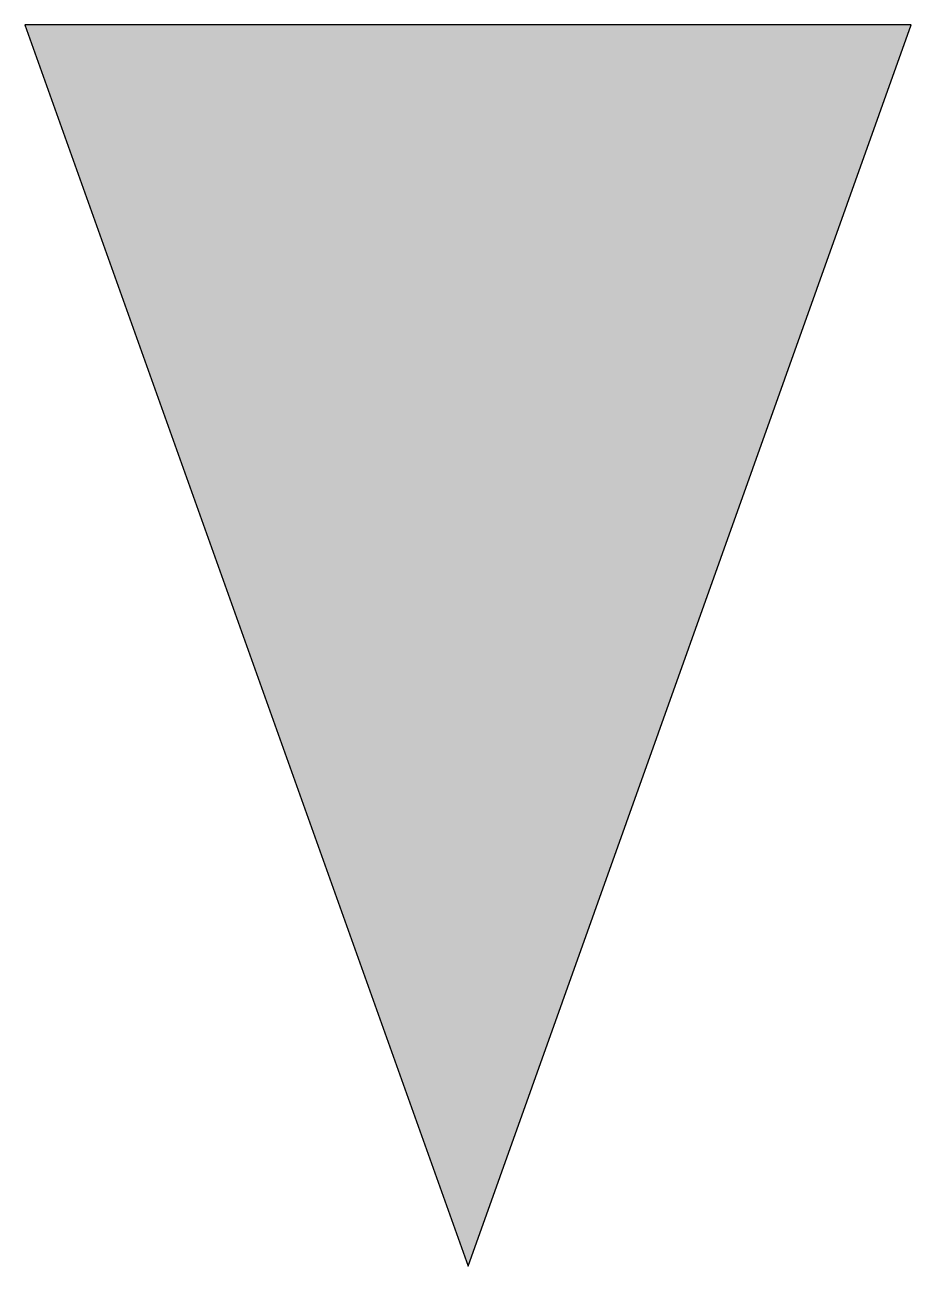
# Model space of a CAD drawing. Header units: metres. Extents: x 0 to 0.5, y -0.35 to 0.35.
import ezdxf

# ---------------------------------------------------------------- set-up
doc = ezdxf.new("R2010")
doc.units = ezdxf.units.M
doc.header["$LTSCALE"] = 0.2

msp = doc.modelspace()

# ---------------------------------------------------------------- hatches: boundary and pattern name
msp.add_hatch(color=256).paths.add_polyline_path([(0.5, 0.35), (0, 0.35), (0.25, -0.35)])

# ---------------------------------------------------------------- linework, layer by layer
at = {"flags": 128}
msp.add_lwpolyline([(0.25, -0.35), (0.5, 0.35), (0, 0.35)], close=True, dxfattribs=at)

doc.saveas('drawing.dxf')
